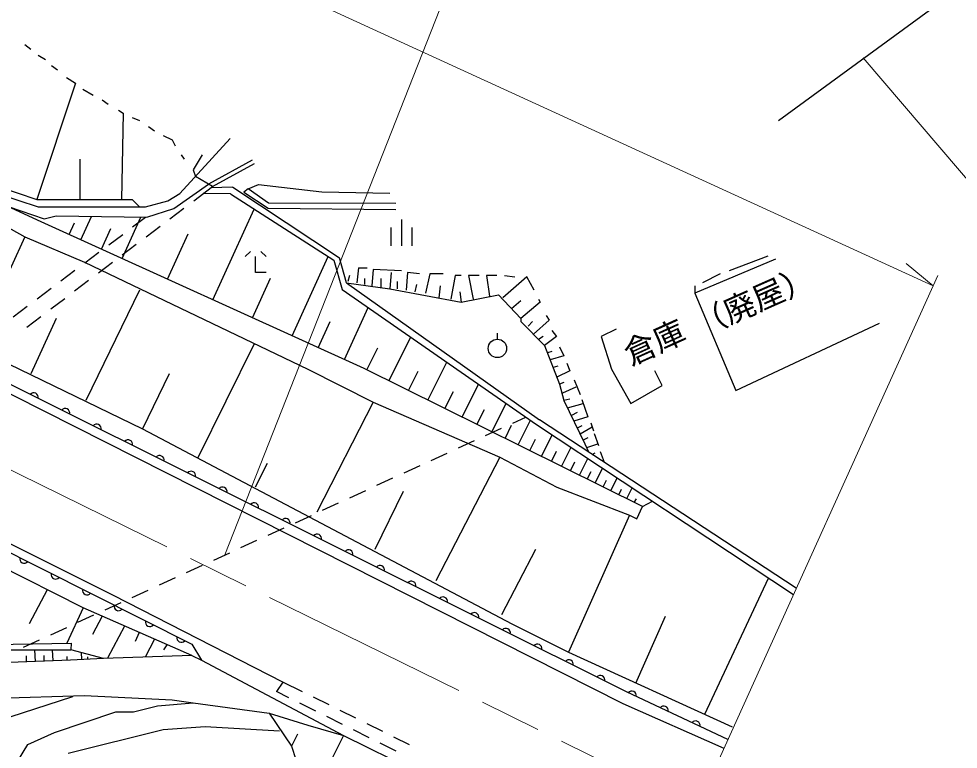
# Model space of a CAD drawing. Units: millimetres, scale not verified. Extents: x 40000 to 680000, y 20000 to 380000.
# Drawn here: x 265071 to 318481, y 269668 to 311190 of the extents above; entities that cross this region are included whole.
import ezdxf
from ezdxf.enums import TextEntityAlignment as Align

# ---------------------------------------------------------------- set-up
doc = ezdxf.new("R2010")
doc.units = ezdxf.units.MM
doc.header["$LTSCALE"] = 1000
doc.linetypes.add('CHAIN', pattern=[18.5, 12, -1.5, 3.5, -1.5])
for name, color, linetype, lineweight in [('M-BGD', 7, 'Continuous', 25), ('M-BMK', 2, 'CHAIN', 13), ('M-BMK-SRVR', 3, 'Continuous', 25), ('M-STR-HTXT', 7, 'Continuous', 13), ('M-STR-STRC', 7, 'Continuous', 25)]:
    doc.layers.add(name, color=color, linetype=linetype, lineweight=lineweight)
doc.styles.add('ＭＳ ゴシック', font='')
doc.styles.get('ＭＳ ゴシック').set_extended_font_data('MS Gothic')

msp = doc.modelspace()

# ---------------------------------------------------------------- linework, layer by layer
at = {"layer": 'M-BGD'}
for p, q in [((265414, 309725), (265753, 309471)), ((266176, 309132), (266599, 308878)), ((266938, 308540), (267277, 308286)), ((267785, 307862), (268293, 307524)), ((268293, 307524), (266091, 300920)), ((268716, 307185), (269309, 306846)), ((269817, 306592), (270155, 306338)), ((270748, 306000), (271002, 305830)), ((271002, 305830), (270917, 300920)), ((271510, 305576), (271933, 305407)), ((272441, 305068), (272780, 304814)), ((273288, 304560), (273796, 304306)), ((273796, 304306), (273965, 303968)), ((274219, 301258), (277098, 304391)), ((274304, 303460), (274473, 303206)), ((275489, 303460), (274981, 302613)), ((268547, 303206), (268547, 300920)), ((278331, 303151), (275863, 301793)), ((276092, 301661), (278479, 302964)), ((259487, 302698), (266176, 300496)), ((260842, 302698), (266091, 300920)), ((274981, 302613), (275110, 302227)), ((260503, 301851), (266515, 299819)), ((273881, 300412), (275863, 301793)), ((276092, 301661), (275110, 302227)), ((260503, 301512), (265414, 298803)), ((273542, 300835), (274219, 301258)), ((275020, 300850), (276092, 301661)), ((277117, 301235), (275556, 301255)), ((277243, 301610), (275998, 301590)), ((277243, 301610), (283299, 297604)), ((266091, 300920), (271510, 300920)), ((271510, 300920), (271933, 300496)), ((272272, 300496), (273542, 300835)), ((266352, 299650), (264407, 300531)), ((266176, 300496), (272272, 300496)), ((272357, 299904), (273881, 300412)), ((273665, 299823), (274462, 300427)), ((276109, 295216), (278454, 300377)), ((266515, 299819), (267192, 299988)), ((267192, 299988), (272357, 299904)), ((268600, 298628), (269203, 299955)), ((270948, 297561), (272015, 299909)), ((271545, 299356), (272276, 299905)), ((267937, 298930), (268238, 299593)), ((269774, 298095), (270308, 299269)), ((272309, 298797), (273107, 299401)), ((265414, 298803), (262705, 292876)), ((265414, 298803), (268801, 297364)), ((270185, 298335), (270985, 298936)), ((273528, 296389), (274701, 298969)), ((270954, 297771), (271751, 298375)), ((268826, 297315), (269625, 297915)), ((280614, 293169), (282661, 297674)), ((283702, 296178), (283299, 297604)), ((308086, 297533), (303514, 295586)), ((307663, 297702), (305461, 296856)), ((268801, 297364), (281501, 291268)), ((269598, 296745), (270396, 297349)), ((284379, 297025), (284295, 296178)), ((284379, 297025), (284887, 297025)), ((267466, 296294), (268266, 296894)), ((278361, 294193), (279385, 296445)), ((283871, 296602), (283787, 296263)), ((284718, 296432), (284718, 296094)), ((285226, 296940), (285141, 296009)), ((286835, 296856), (285226, 296940)), ((285649, 296432), (285649, 295924)), ((286242, 296771), (286157, 295840)), ((287173, 296771), (287089, 295755)), ((287851, 296686), (287173, 296771)), ((288443, 296686), (288189, 295586)), ((289205, 296686), (288443, 296686)), ((289883, 296602), (289629, 295247)), ((290221, 296602), (289883, 296602)), ((291237, 296602), (290645, 296602)), ((290645, 296602), (290899, 295247)), ((292253, 296602), (291661, 296602)), ((291661, 296602), (291830, 295416)), ((293947, 296517), (292592, 295332)), ((292677, 296602), (293269, 296517)), ((294370, 295755), (293947, 296517)), ((304953, 296686), (303937, 296178)), ((268243, 295719), (269040, 296323)), ((283702, 296178), (294669, 288396)), ((283702, 296178), (286157, 295840)), ((286581, 296263), (286581, 295840)), ((287681, 296094), (287597, 295670)), ((289036, 296009), (288951, 295332)), ((303514, 296009), (303514, 295586)), ((266107, 295274), (266906, 295874)), ((271933, 295755), (268885, 289490)), ((286157, 295840), (290221, 295078)), ((290137, 295670), (290221, 295078)), ((290221, 295078), (292338, 295501)), ((292338, 295501), (293608, 294146)), ((303514, 295586), (305830, 290062)), ((264747, 294253), (265547, 294853)), ((266887, 294693), (267685, 295297)), ((293608, 295162), (293080, 294710)), ((294709, 295078), (293608, 294146)), ((294624, 295247), (294709, 295078)), ((283583, 291820), (284926, 294776)), ((295047, 294316), (295217, 294062)), ((265532, 293667), (266329, 294271)), ((267192, 294146), (265753, 291014)), ((282098, 292494), (282773, 293979)), ((293608, 294146), (293608, 293977)), ((293608, 293977), (294963, 292622)), ((294285, 293977), (294031, 293723)), ((295217, 294062), (294330, 293255)), ((305830, 290062), (314013, 293892)), ((295386, 293469), (295640, 293130)), ((299027, 293554), (298180, 293130)), ((278453, 292707), (275235, 286188)), ((286119, 290609), (287351, 293094)), ((294878, 293130), (294624, 292961)), ((295640, 293130), (294963, 292622)), ((298180, 293130), (298773, 291268)), ((284860, 291233), (285484, 292492)), ((294963, 292622), (295809, 290421)), ((295386, 292284), (295132, 292199)), ((295809, 292538), (296063, 292030)), ((263382, 292114), (272103, 287881)), ((288330, 289513), (289400, 291672)), ((296063, 292030), (295281, 291795)), ((281501, 291268), (285226, 289405)), ((287225, 290061), (287772, 291166)), ((295725, 291437), (295445, 291367)), ((296402, 291183), (295659, 290812)), ((296233, 291606), (296402, 291183)), ((298773, 291268), (299873, 289320)), ((301651, 290336), (301228, 291183)), ((273627, 291014), (272103, 287881)), ((296656, 290675), (296995, 289828)), ((290271, 288551), (291199, 290424)), ((296063, 290506), (295809, 290421)), ((295809, 290421), (296063, 289490)), ((296741, 290252), (295979, 289913)), ((299873, 289320), (301651, 290336)), ((289300, 289032), (289781, 290002)), ((296402, 289574), (296063, 289490)), ((296063, 289490), (297249, 287034)), ((297087, 289552), (297418, 288558)), ((285226, 289405), (282009, 283140)), ((285226, 289405), (292423, 286272)), ((291122, 288129), (291545, 288981)), ((291974, 287707), (292778, 289329)), ((296264, 289075), (297164, 289320)), ((293160, 288210), (293902, 288550)), ((296825, 288812), (296487, 288643)), ((297418, 288558), (296633, 288309)), ((291614, 287502), (292524, 287918)), ((292722, 287336), (293092, 288084)), ((293469, 286966), (294164, 288368)), ((309274, 278823), (294669, 288396)), ((297079, 288050), (296826, 287910)), ((297672, 287966), (296983, 287584)), ((297587, 288220), (297741, 287759)), ((272103, 287881), (293100, 276790)), ((294782, 286315), (295391, 287544)), ((297418, 287373), (297151, 287237)), ((297792, 287614), (298031, 286933)), ((290069, 286794), (290978, 287210)), ((294126, 286640), (294451, 287297)), ((295934, 285744), (296471, 286829)), ((297249, 287034), (297453, 286571)), ((288523, 286086), (289432, 286502)), ((295358, 286030), (295643, 286606)), ((297674, 286426), (297844, 286507)), ((298363, 285975), (298145, 286579)), ((278537, 284579), (279215, 285934)), ((286978, 285378), (287887, 285794)), ((292423, 286272), (288782, 279245)), ((292423, 286272), (295658, 284567)), ((296439, 285494), (296690, 285999)), ((296945, 285243), (297420, 286201)), ((297393, 285021), (297613, 285464)), ((297841, 284799), (298260, 285644)), ((285432, 284670), (286341, 285086)), ((298289, 284577), (298478, 284958)), ((298737, 284355), (299100, 285087)), ((283887, 283962), (284796, 284378)), ((286919, 284325), (285311, 281023)), ((299185, 284133), (299343, 284451)), ((299633, 283911), (299940, 284531)), ((268735, 277700), (256778, 283732)), ((282341, 283254), (283250, 283671)), ((300056, 283701), (300190, 283907)), ((270449, 278402), (260646, 283293)), ((280795, 282546), (281705, 282963)), ((299789, 282970), (296317, 275181)), ((279250, 281838), (280159, 282255)), ((277704, 281130), (278613, 281547)), ((294455, 281023), (292507, 277298)), ((276159, 280422), (277068, 280839)), ((274613, 279714), (275522, 280131)), ((273068, 279006), (273977, 279423)), ((304081, 271652), (307697, 279392)), ((266684, 278737), (265668, 276790)), ((280090, 273488), (270449, 278402)), ((271522, 278298), (272431, 278715)), ((269976, 277590), (270886, 278007)), ((268431, 276882), (269340, 277299)), ((269805, 277230), (269255, 276190)), ((301821, 277213), (300127, 273403)), ((271077, 276671), (270107, 274840)), ((293100, 276790), (296317, 275181)), ((266885, 276174), (267794, 276591)), ((271913, 276304), (271689, 275792)), ((265340, 275466), (266249, 275883)), ((272779, 275924), (272262, 274908)), ((273497, 275609), (273304, 275317)), ((266017, 274660), (265992, 275322)), ((267017, 274698), (266992, 275323)), ((268660, 274770), (268637, 275164)), ((296317, 275181), (305631, 270948)), ((265518, 274640), (265505, 274971)), ((266517, 274679), (266505, 274991)), ((267823, 274730), (267817, 274947)), ((269884, 274833), (268016, 274737)), ((268994, 274787), (269001, 274920)), ((280090, 273488), (279722, 272944)), ((281197, 272939), (280090, 273488)), ((280430, 272592), (279722, 272944)), ((263467, 272556), (268801, 272726)), ((268123, 272641), (263636, 271202)), ((268801, 272726), (273796, 272472)), ((273796, 272472), (274981, 272302)), ((282720, 272182), (281824, 272627)), ((271595, 271794), (272949, 272133)), ((272949, 272133), (274981, 272302)), ((274981, 272302), (279299, 271710)), ((281952, 271834), (281057, 272280)), ((284242, 271426), (283347, 271871)), ((267107, 270609), (270579, 271794)), ((270579, 271794), (271595, 271794)), ((279299, 271710), (281501, 271032)), ((279299, 271710), (280569, 269847)), ((283474, 271076), (282579, 271522)), ((275659, 270948), (273288, 270778)), ((279892, 270694), (275659, 270948)), ((281501, 271032), (283533, 270440)), ((285765, 270670), (284869, 271115)), ((265583, 269932), (267107, 270609)), ((273288, 270778), (267869, 269424)), ((280908, 270524), (280569, 269847)), ((283533, 270440), (282009, 267392)), ((283533, 270440), (298095, 263328)), ((284996, 270319), (284101, 270764)), ((287287, 269913), (286392, 270358)), ((263805, 267053), (265583, 269932)), ((280569, 269847), (280823, 269085)), ((286518, 269561), (285623, 270007))]:
    msp.add_line(p, q, dxfattribs=at)
for points in [[(286500, 300681), (279275, 300704), (278107, 301525), (278706, 301773), (282293, 301360), (286163, 301281)], [(277117, 301235), (282992, 297462), (283460, 295792), (294514, 288125), (309108, 278457)], [(278107, 301525), (277871, 301334), (279248, 300416), (286512, 300342)], [(305383, 270222), (299666, 272903), (258197, 293591), (251535, 296619), (245725, 299015), (241271, 300982)], [(300529, 283467), (284700, 291312), (266352, 299650)], [(230499, 295506), (244149, 290294), (254265, 285917), (260773, 282750), (274914, 275633), (275467, 274737)], [(257844, 293253), (299415, 272275), (305163, 269734)], [(297345, 286816), (297423, 286845), (297997, 287031)], [(295658, 284567), (299789, 282970), (300213, 282764), (300529, 283467), (301095, 283766)], [(274905, 274991), (268735, 277700), (267805, 275695)], [(262535, 275604), (268047, 275699), (268035, 275324)], [(246680, 275036), (257725, 274645), (259024, 275313), (268035, 275324)], [(274905, 274991), (269884, 274833), (268035, 275324)], [(268016, 274737), (261054, 274467), (257263, 273624), (246754, 274803)], [(274905, 274991), (275467, 274737), (283533, 270440)]]:
    msp.add_lwpolyline(points, dxfattribs=at)
for centre, start, end in [((265919, 289676), 346.1663, 140.8055), ((267709, 288783), 346.1663, 140.8055), ((269498, 287890), 346.1663, 140.8055), ((271288, 286997), 346.1663, 140.8055), ((273078, 286105), 346.1663, 140.8055), ((274867, 285212), 346.1663, 140.8055), ((276657, 284319), 346.1663, 140.8055), ((278447, 283426), 346.1663, 140.8055), ((280236, 282533), 346.1663, 140.8055), ((282026, 281640), 346.1663, 140.8055), ((283816, 280748), 346.1663, 140.8055), ((265380, 280495), 165.9626, 320.6019), ((285605, 279855), 346.1663, 140.8055), ((267166, 279595), 165.9626, 320.6019), ((287395, 278962), 346.1663, 140.8055), ((268953, 278696), 165.9626, 320.6019), ((289185, 278069), 346.1663, 140.8055), ((270739, 277797), 165.9626, 320.6019), ((290974, 277176), 346.1663, 140.8055), ((272526, 276898), 165.9626, 320.6019), ((292764, 276283), 346.1663, 140.8055), ((274312, 275999), 165.9626, 320.6019), ((294554, 275391), 346.1663, 140.8055), ((296343, 274498), 346.1663, 140.8055), ((298133, 273605), 346.1663, 140.8055), ((299927, 272718), 347.5543, 142.1936), ((301738, 271869), 347.5543, 142.1936), ((303549, 271020), 347.5543, 142.1936)]:
    msp.add_arc(centre, 256, start, end, dxfattribs=at)
at = {"layer": 'M-BMK'}
msp.add_line((262728, 286470), (303627, 266340), dxfattribs=at)
at = {"layer": 'M-BMK-SRVR'}
msp.add_line((308255, 305407), (342050, 330102), dxfattribs=at)
at = {"layer": 'M-BMK-SRVR', "lineweight": 13}
msp.add_line((317315, 296602), (303627, 266340), dxfattribs=at)
at = {"layer": 'M-STR-HTXT'}
for p, q in [((317061, 296009), (238270, 332116)), ((290221, 314805), (276790, 280711)), ((313081, 308963), (340259, 277128)), ((317061, 296009), (315520, 297284))]:
    msp.add_line(p, q, dxfattribs=at)
at = {"layer": 'M-STR-STRC'}
for p, q in [((286845, 298277), (286845, 299777)), ((286245, 298277), (286245, 299327)), ((287445, 298277), (287445, 299327)), ((278237, 297971), (277937, 297671)), ((278537, 296771), (278537, 297671)), ((279137, 297671), (278837, 297971)), ((279137, 296771), (278537, 296771)), ((292283, 292977), (292283, 293327))]:
    msp.add_line(p, q, dxfattribs=at)
msp.add_circle((292283, 292452), 525, dxfattribs=at)

# ---------------------------------------------------------------- texts
at = {"layer": 'M-STR-STRC', "style": 'ＭＳ ゴシック'}
for s, rotation, p in [('（廃屋）', 23.88, (303994, 292736)), ('倉庫', 24.281, (300009, 291099))]:
    msp.add_text(s, height=1320, rotation=rotation, dxfattribs=at).set_placement(p, align=Align.BOTTOM_LEFT)

doc.saveas('drawing.dxf')
